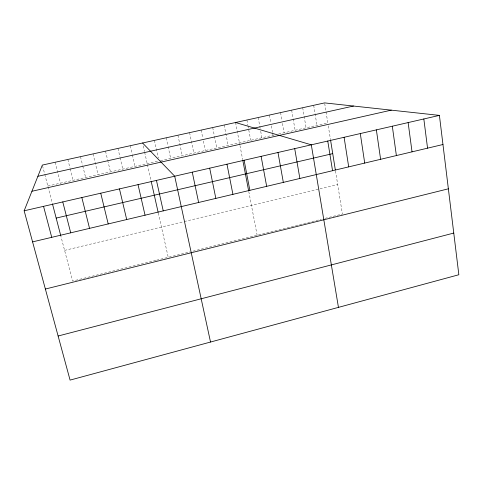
<?xml version="1.0" encoding="UTF-8"?>
<svg xmlns="http://www.w3.org/2000/svg" width="483" height="483" viewBox="0 0 483 483"><rect width="100%" height="100%" fill="white"/><g stroke="black" fill="none" stroke-linecap="round" stroke-linejoin="round"><path stroke-width="0.36" stroke-dasharray="2.42 1.81" d="M155.816 260.379L72.589 281.058L60.87 236.115M156.51 260.204L167.547 257.463M168.941 257.119L190.109 251.86M192.91 251.16L245.497 238.101M246.227 237.92L321.418 219.24M324.926 218.364L342.405 214.023L335.462 170.65M64.595 250.393L183.588 221.721M184.301 221.546L337.689 184.591M47.811 186.015L158.955 160.972M160.416 160.64L274.416 134.95M278.564 134.014L327.812 122.917L324.727 103.634M42.534 165.796L44.611 173.741M44.798 174.466L52.291 203.204M55.134 162.258L60.484 183.16M67.843 159.456L70.011 168.09M70.192 168.809L73.09 180.322M80.474 156.673L82.605 165.289M82.78 166.007L85.618 177.496M93.038 153.908L98.073 174.689M105.529 151.155L107.57 159.74M107.739 160.453L110.462 171.9M117.949 148.42L119.947 156.987M120.11 157.7L122.779 169.122M130.295 145.703L132.251 154.252M132.414 154.965L135.023 166.363M143.209 145.842L144.489 151.529M144.646 152.242L151.004 180.545M158.285 212.985L168.235 257.294M154.421 140.384L158.309 158.032M166.2 137.788L167.945 145.86M168.108 146.597L170.644 158.339M177.919 135.21L182.266 155.719M189.578 132.644L193.828 153.111M201.169 130.09L202.8 138.114M203.397 141.036L205.329 150.521M212.695 127.548L214.295 135.56M214.44 136.291L216.764 147.943M224.16 125.025L228.139 145.383M235.565 122.513L239.852 144.924M239.985 145.618L242.647 159.517M248.769 191.491L257.137 235.209M246.904 120.013L247.851 125.085M247.99 125.809L250.707 140.293M258.182 117.526L259.643 125.483M259.776 126.202L260.174 128.375M260.705 131.267L261.895 137.77M269.405 115.057L270.83 122.996M271.343 125.882L272.515 132.378M272.641 133.097L273.028 135.264M280.563 112.599L281.951 120.521M282.458 123.407L284.107 132.771M291.66 110.154L293.018 118.063M293.145 118.782L295.119 130.289M302.702 107.721L304.024 115.618M304.145 116.331L306.077 127.82M313.684 105.3L316.975 125.363M328.283 125.864L330.517 139.804"/><path stroke-width="0.72" d="M24.15 210.799L42.347 165.077L324.606 102.897L439.409 115.389L458.85 274.742L70.077 380.103L24.15 210.799L439.409 115.389M58.117 336.011L453.766 233.066M45.372 289.039L448.369 188.811M32.578 241.88L442.965 144.508M56.173 218.087L332.733 153.618M31.92 191.268L391.29 110.148M37.879 176.301L353.49 106.037M235.565 122.513L311.306 144.822L338.45 307.375M142.57 142.998L174.701 176.204L210.522 342.042M43.548 206.344L51.735 237.334M52.478 203.917L60.683 235.396M62.778 201.924L70.717 232.83M81.838 197.541L89.542 228.368M100.736 193.2L108.204 223.937M119.464 188.901L126.703 219.548M138.035 184.633L145.045 215.195M151.161 181.246L158.128 212.272M156.45 180.401L163.236 210.884M192.27 172.171L198.628 202.486M209.694 168.169L215.841 198.398M226.974 164.196L232.921 194.347M244.114 160.259L249.862 190.326M242.78 160.205L248.636 190.797M261.116 156.353L266.664 186.341M277.985 152.477L283.334 182.387M294.708 148.631L299.865 178.462M330.638 140.535L335.341 169.913M327.764 141.042L332.546 170.71M344.095 137.287L348.696 166.876M360.294 133.568L364.713 163.079M376.366 129.873L380.61 159.305M392.317 126.208L396.38 155.562M408.135 122.573L412.029 151.849M423.832 118.969L427.552 148.166"/></g></svg>
